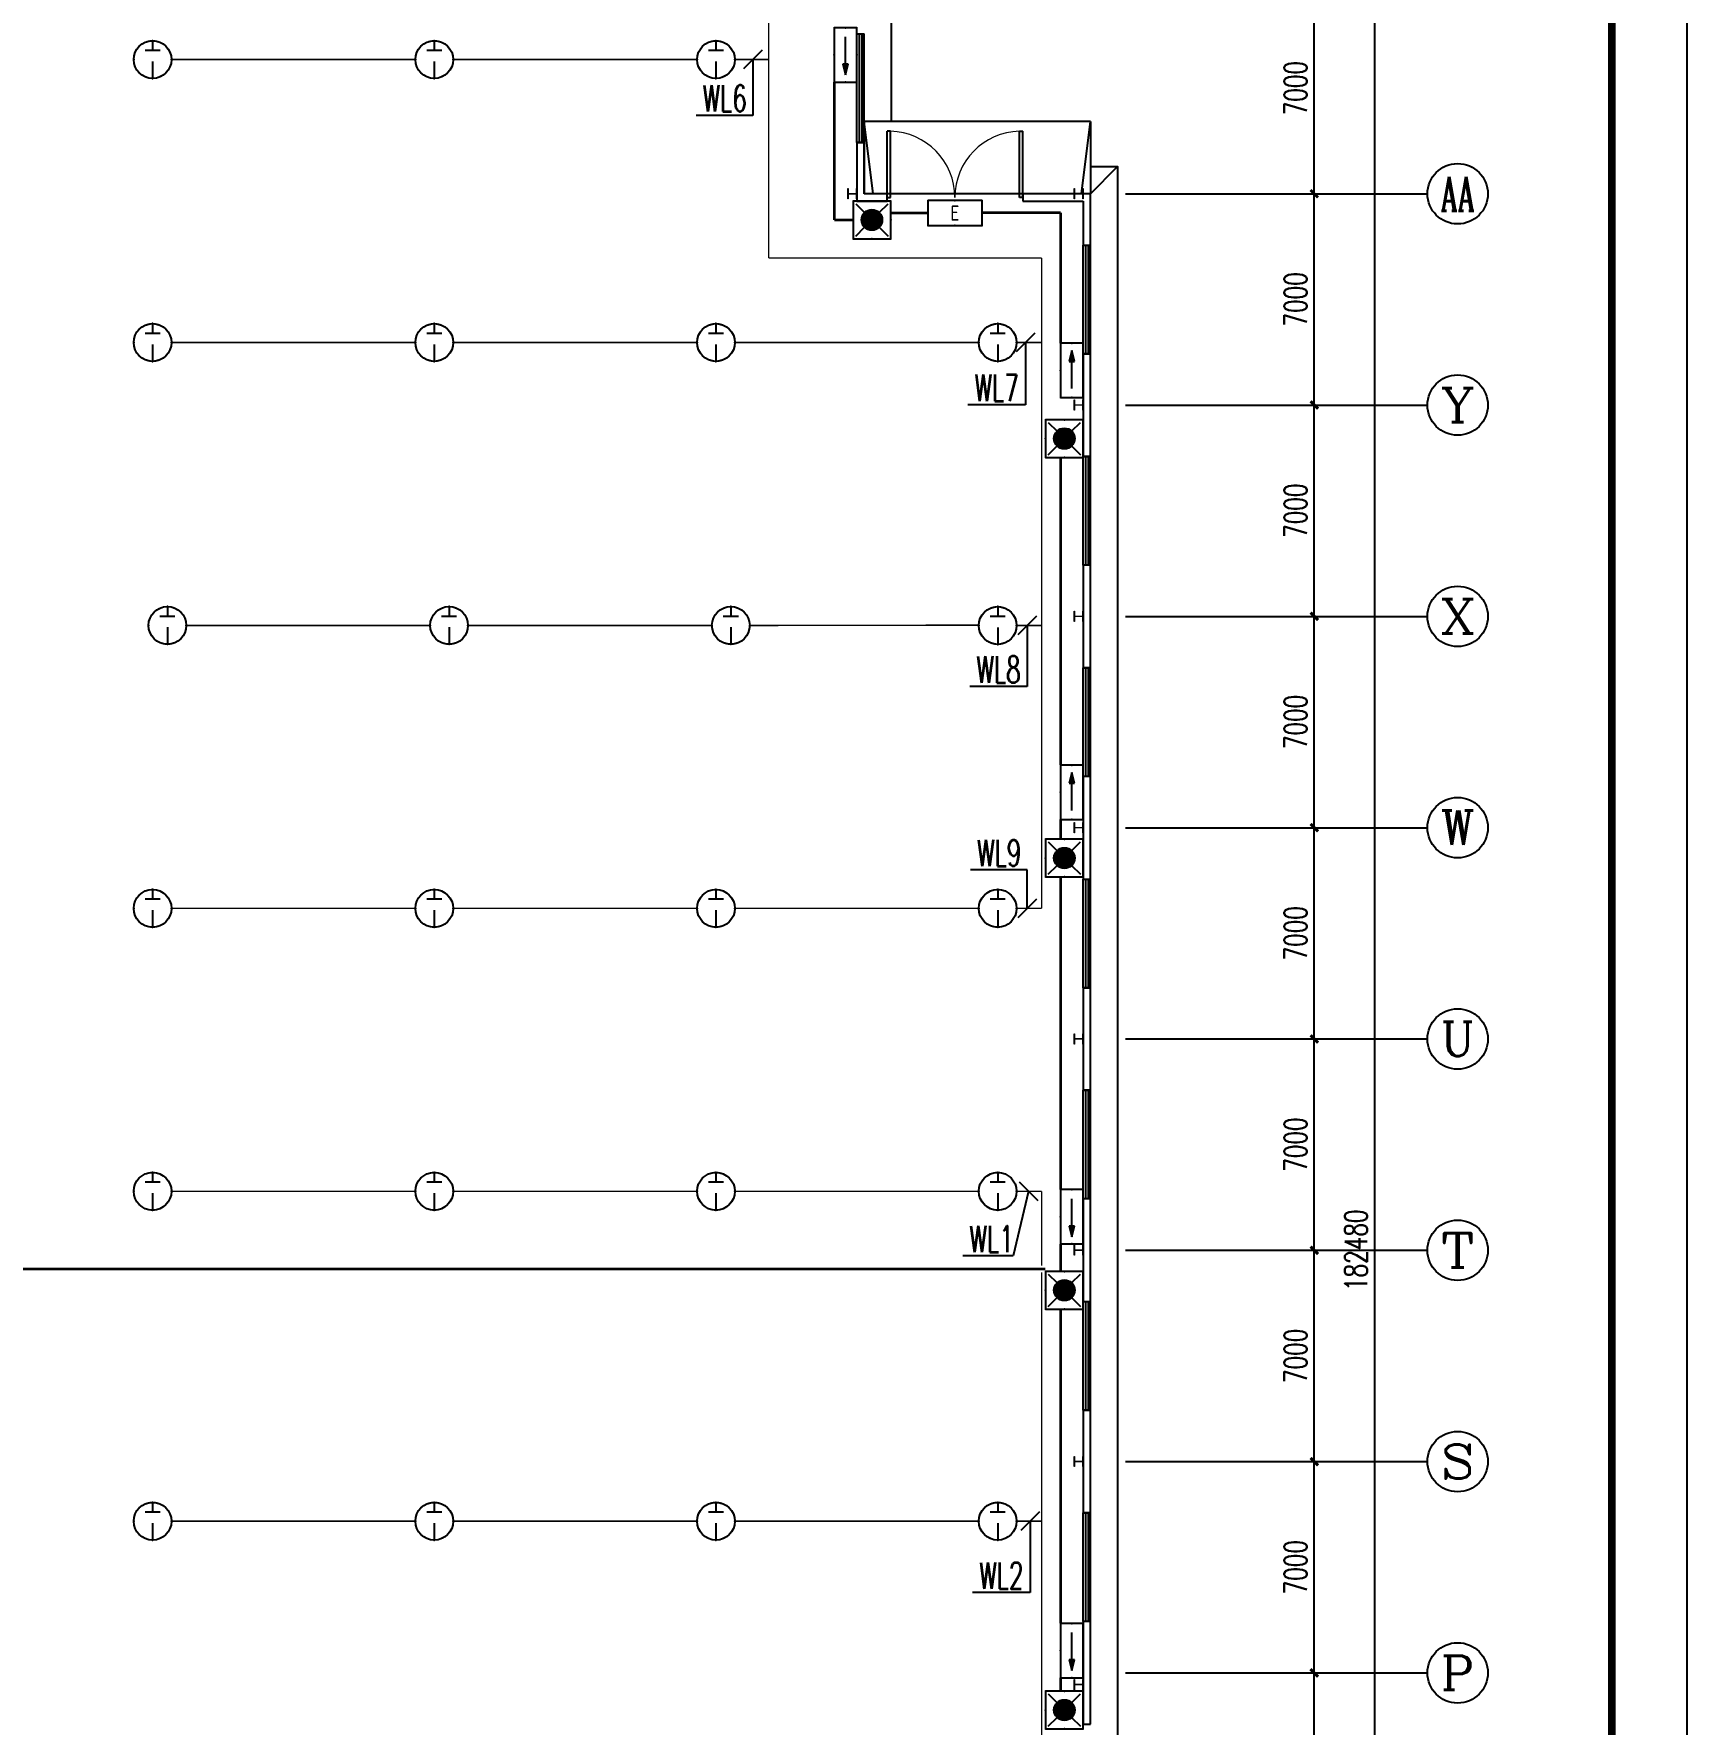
# Model space of a CAD drawing. Extents: x -496980 to 486425, y -292187 to -29437.
# Drawn here: x -45584 to 9196, y -174144 to -118144 of the extents above; entities that cross this region are included whole.
import ezdxf
from ezdxf.enums import TextEntityAlignment as Align

# ---------------------------------------------------------------- set-up
doc = ezdxf.new("R2010")
doc.units = 0
doc.header["$LTSCALE"] = 1000
doc.header["$MEASUREMENT"] = 0
doc.linetypes.add('CENTER2', pattern=[1.125, 0.75, -0.125, 0.125, -0.125])
for name, color, linetype in [('AXIS', 3, 'Continuous'), ('AXIS_TEXT', 7, 'Continuous'), ('DIM-照明', 3, 'Continuous'), ('EQUIP-照明', 3, 'Continuous'), ('PUB_TITLE', 4, 'Continuous'), ('STAIR', 2, 'Continuous'), ('WALL', 9, 'Continuous'), ('WINDOW', 4, 'Continuous'), ('WIRE-应急', 1, 'CENTER2'), ('WIRE-照明', 4, 'Continuous')]:
    doc.layers.add(name, color=color, linetype=linetype)
doc.layers.add('STXT_XG_THIN', color=2, linetype='Continuous', lineweight=0)
doc.styles.add('_TCH_AXIS', font='COMPLEX', dxfattribs={"bigfont": 'GBCBIG'})
doc.styles.add('_TCH_DIM_T3', font='SIMPLEX', dxfattribs={"width": 0.705882, "bigfont": 'GBCBIG'})
doc.styles.add('_TEL_ATTDEF', font='GBENOR', dxfattribs={"width": 0.8, "height": 3, "bigfont": 'GBCBIG'})
doc.styles.add('_TEL_DIM', font='SIMPLEX', dxfattribs={"width": 0.8, "height": 3.5, "bigfont": 'HZTXT'})
doc.styles.add('COMPLEX', font='COMPLEX')
doc.dimstyles.new('_TCH_ARCH&&250', dxfattribs={"dimtxt": 743.75, "dimasz": 250, "dimexe": 625, "dimexo": 750, "dimgap": 250, "dimtad": 1, "dimdec": 0, "dimzin": 0, "dimdsep": 46, "dimtxsty": '_TCH_DIM_T3', "dimblk": 'ARCHTICK', "dimcen": 0.09, "dimclrt": 7, "dimazin": 2, "dimtfac": 1, "dimtdec": 0, "dimtix": 1, "dimtmove": 2, "dimatfit": 3, "dimfxl": 0, "dimtolj": 1, "dimtzin": 0, "dimarcsym": 0})

# ---------------------------------------------------------------- blocks, each defined once
blk = doc.blocks.new('$equip$00002846')
for p, q in [((0, 0.5), (0, 0.25)), ((-0.2, 0.25), (0.2, 0.25)), ((0, -0.05), (0, -0.5))]:
    blk.add_line(p, q)
at = {"const_width": 0.04}
blk.add_lwpolyline([(0.5, 0, -1), (-0.5, 0, -1), (0.5, 0, -1.723757)], format="xyb", dxfattribs=at)
blk.add_circle((0, 0), 0.5)
for p in [(0, 0.5), (-0.5, 0), (0.5, 0), (0, -0.5)]:
    blk.add_point(p)
at = {"color": 7, "style": '_TEL_DIM', "flags": 1}
for tag in ['A', 'REMARK']:
    blk.add_attdef(tag, text='', height=0.00002, dxfattribs=at).set_placement((0, 0), align=Align.MIDDLE_CENTER)
blk = doc.blocks.new('$equip$00002534')
for p, q in [((-0.72, 0.66), (-0.72, 0)), ((0.72, 0.66), (-0.72, 0.66)), ((0.72, 0), (0.72, 0.66)), ((-0.72, 0), (0.72, 0))]:
    blk.add_line(p, q)
at = {"const_width": 0.04}
blk.add_lwpolyline([(-0.72, 0.66), (-0.72, 0), (0.72, 0), (0.72, 0.66), (-0.72, 0.66), (-0.72, 0)], dxfattribs=at)
for p in [(0, 0.66), (-0.72, 0.33), (0, 0), (0.72, 0.33)]:
    blk.add_point(p)
at = {"color": 7, "style": '_TEL_DIM'}
blk.add_attdef('$TEXT$', text='', height=0.4, dxfattribs=at).set_placement((0, 0.33), align=Align.MIDDLE_CENTER)
at = {"color": 7, "style": '_TEL_DIM', "flags": 1}
blk.add_attdef('A', text='', height=0.00002, dxfattribs=at).set_placement((0, 0), align=Align.MIDDLE_CENTER)
blk = doc.blocks.new('$equip$00002604')
blk.add_hatch(color=256).paths.add_polyline_path([(0.275, 0.5, 1), (-0.274, 0.5, 1)])
for p, q in [((-0.429, 0.929), (-0.194, 0.694)), ((0.194, 0.694), (0.429, 0.929)), ((-0.429, 0.071), (-0.194, 0.306)), ((0.194, 0.306), (0.429, 0.071))]:
    blk.add_line(p, q)
at = {"const_width": 0.04}
blk.add_lwpolyline([(-0.5, 1), (-0.5, 0), (0.5, 0), (0.5, 1), (-0.5, 1), (-0.5, 0)], dxfattribs=at)
blk.add_lwpolyline([(-0.5, 1), (-0.5, 0), (0.5, 0), (0.5, 1)], close=True)
blk.add_circle((0, 0.5), 0.275)
for p in [(0, 1), (-0.5, 0.5), (0.5, 0.5), (0, 0)]:
    blk.add_point(p)
at = {"color": 7, "style": '_TEL_DIM', "flags": 1}
blk.add_attdef('A', text='', height=0.000025, dxfattribs=at).set_placement((0, 0), align=Align.MIDDLE_CENTER)
blk = doc.blocks.new('$equip$00002541')
blk.add_hatch(color=256).paths.add_polyline_path([(-0.24, 0.372), (-0.528, 0.3), (-0.24, 0.228)])
for p, q in [((-0.72, 0.6), (-0.72, 0)), ((0.72, 0.6), (-0.72, 0.6)), ((0.72, 0), (0.72, 0.6)), ((-0.72, 0), (0.72, 0)), ((-0.24, 0.372), (-0.528, 0.3)), ((-0.528, 0.3), (-0.24, 0.228)), ((-0.24, 0.372), (-0.24, 0.228))]:
    blk.add_line(p, q)
at = {"color": 7}
blk.add_line((-0.48, 0.3), (0.48, 0.3), dxfattribs=at)
at = {"const_width": 0.04}
blk.add_lwpolyline([(-0.72, 0.6), (-0.72, 0), (0.72, 0), (0.72, 0.6), (-0.72, 0.6), (-0.72, 0)], dxfattribs=at)
for p in [(0, 0.6), (-0.72, 0.3), (0, 0), (0.72, 0.3)]:
    blk.add_point(p)
at = {"color": 7, "style": '_TEL_DIM', "flags": 1}
blk.add_attdef('A', text='', height=0.00002, dxfattribs=at).set_placement((0, 0), align=Align.MIDDLE_CENTER)
blk = doc.blocks.new('$equip$00002540')
blk.add_hatch(color=256).paths.add_polyline_path([(0.24, 0.372), (0.24, 0.228), (0.528, 0.3)])
for p, q in [((-0.72, 0.6), (-0.72, 0)), ((0.72, 0.6), (-0.72, 0.6)), ((0.72, 0), (0.72, 0.6)), ((-0.72, 0), (0.72, 0)), ((0.24, 0.372), (0.24, 0.228)), ((0.528, 0.3), (0.24, 0.372)), ((0.24, 0.228), (0.528, 0.3))]:
    blk.add_line(p, q)
at = {"color": 7}
blk.add_line((-0.48, 0.3), (0.48, 0.3), dxfattribs=at)
at = {"const_width": 0.04}
blk.add_lwpolyline([(-0.72, 0.6), (-0.72, 0), (0.72, 0), (0.72, 0.6), (-0.72, 0.6), (-0.72, 0)], dxfattribs=at)
for p in [(0, 0.6), (-0.72, 0.3), (0, 0), (0.72, 0.3)]:
    blk.add_point(p)
at = {"color": 7, "style": '_TEL_DIM', "flags": 1}
blk.add_attdef('A', text='', height=0.00002, dxfattribs=at).set_placement((0, 0), align=Align.MIDDLE_CENTER)
blk = doc.blocks.new('_ArchTick')
at = {"color": 0, "linetype": 'ByBlock', "const_width": 0.4}
blk.add_lwpolyline([(-0.5, -0.5), (0.5, 0.5)], dxfattribs=at)
blk = doc.blocks.new('*D389')
at = {"layer": 'AXIS', "color": 0, "lineweight": -2}
for p, q in [((-8658, -172444), (-2533, -172444)), ((-3158, -179444), (-3158, -172444)), ((-8658, -179444), (-2533, -179444))]:
    blk.add_line(p, q, dxfattribs=at)
at = {"layer": 'Defpoints', "color": 0}
for p in [(-9408, -172444), (-3158, -172444), (-9408, -179444)]:
    blk.add_point(p, dxfattribs=at)
at = {"layer": 'AXIS', "color": 0, "lineweight": -2, "xscale": 250, "yscale": 250, "zscale": 250}
for p, rotation in [((-3158, -172444), 90), ((-3158, -179444), 270)]:
    blk.add_blockref('_ArchTick', p, dxfattribs=dict(at, rotation=rotation))
at = {"layer": 'AXIS', "color": 7, "insert": (-3780, -175944), "char_height": 743.8, "attachment_point": 5, "rotation": 90, "style": '_TCH_DIM_T3'}
blk.add_mtext('\\A1;7000', dxfattribs=at)
blk = doc.blocks.new('*D390')
at = {"layer": 'AXIS', "color": 0, "lineweight": -2}
for p, q in [((-8658, -165444), (-2533, -165444)), ((-3158, -172444), (-3158, -165444)), ((-8658, -172444), (-2533, -172444))]:
    blk.add_line(p, q, dxfattribs=at)
at = {"layer": 'Defpoints', "color": 0}
for p in [(-9408, -165444), (-3158, -165444), (-9408, -172444)]:
    blk.add_point(p, dxfattribs=at)
at = {"layer": 'AXIS', "color": 0, "lineweight": -2, "xscale": 250, "yscale": 250, "zscale": 250}
for p, rotation in [((-3158, -165444), 90), ((-3158, -172444), 270)]:
    blk.add_blockref('_ArchTick', p, dxfattribs=dict(at, rotation=rotation))
at = {"layer": 'AXIS', "color": 7, "insert": (-3780, -168944), "char_height": 743.8, "attachment_point": 5, "rotation": 90, "style": '_TCH_DIM_T3'}
blk.add_mtext('\\A1;7000', dxfattribs=at)
blk = doc.blocks.new('*D391')
at = {"layer": 'AXIS', "color": 0, "lineweight": -2}
for p, q in [((-8658, -158444), (-2533, -158444)), ((-3158, -165444), (-3158, -158444)), ((-8658, -165444), (-2533, -165444))]:
    blk.add_line(p, q, dxfattribs=at)
at = {"layer": 'Defpoints', "color": 0}
for p in [(-9408, -158444), (-3158, -158444), (-9408, -165444)]:
    blk.add_point(p, dxfattribs=at)
at = {"layer": 'AXIS', "color": 0, "lineweight": -2, "xscale": 250, "yscale": 250, "zscale": 250}
for p, rotation in [((-3158, -158444), 90), ((-3158, -165444), 270)]:
    blk.add_blockref('_ArchTick', p, dxfattribs=dict(at, rotation=rotation))
at = {"layer": 'AXIS', "color": 7, "insert": (-3780, -161944), "char_height": 743.8, "attachment_point": 5, "rotation": 90, "style": '_TCH_DIM_T3'}
blk.add_mtext('\\A1;7000', dxfattribs=at)
blk = doc.blocks.new('*D392')
at = {"layer": 'AXIS', "color": 0, "lineweight": -2}
for p, q in [((-8658, -151444), (-2533, -151444)), ((-3158, -158444), (-3158, -151444)), ((-8658, -158444), (-2533, -158444))]:
    blk.add_line(p, q, dxfattribs=at)
at = {"layer": 'Defpoints', "color": 0}
for p in [(-9408, -151444), (-3158, -151444), (-9408, -158444)]:
    blk.add_point(p, dxfattribs=at)
at = {"layer": 'AXIS', "color": 0, "lineweight": -2, "xscale": 250, "yscale": 250, "zscale": 250}
for p, rotation in [((-3158, -151444), 90), ((-3158, -158444), 270)]:
    blk.add_blockref('_ArchTick', p, dxfattribs=dict(at, rotation=rotation))
at = {"layer": 'AXIS', "color": 7, "insert": (-3780, -154944), "char_height": 743.8, "attachment_point": 5, "rotation": 90, "style": '_TCH_DIM_T3'}
blk.add_mtext('\\A1;7000', dxfattribs=at)
blk = doc.blocks.new('*D393')
at = {"layer": 'AXIS', "color": 0, "lineweight": -2}
for p, q in [((-8658, -144444), (-2533, -144444)), ((-3158, -151444), (-3158, -144444)), ((-8658, -151444), (-2533, -151444))]:
    blk.add_line(p, q, dxfattribs=at)
at = {"layer": 'Defpoints', "color": 0}
for p in [(-9408, -144444), (-3158, -144444), (-9408, -151444)]:
    blk.add_point(p, dxfattribs=at)
at = {"layer": 'AXIS', "color": 0, "lineweight": -2, "xscale": 250, "yscale": 250, "zscale": 250}
for p, rotation in [((-3158, -144444), 90), ((-3158, -151444), 270)]:
    blk.add_blockref('_ArchTick', p, dxfattribs=dict(at, rotation=rotation))
at = {"layer": 'AXIS', "color": 7, "insert": (-3780, -147944), "char_height": 743.8, "attachment_point": 5, "rotation": 90, "style": '_TCH_DIM_T3'}
blk.add_mtext('\\A1;7000', dxfattribs=at)
blk = doc.blocks.new('*D394')
at = {"layer": 'AXIS', "color": 0, "lineweight": -2}
for p, q in [((-8658, -137444), (-2533, -137444)), ((-3158, -144444), (-3158, -137444)), ((-8658, -144444), (-2533, -144444))]:
    blk.add_line(p, q, dxfattribs=at)
at = {"layer": 'Defpoints', "color": 0}
for p in [(-9408, -137444), (-3158, -137444), (-9408, -144444)]:
    blk.add_point(p, dxfattribs=at)
at = {"layer": 'AXIS', "color": 0, "lineweight": -2, "xscale": 250, "yscale": 250, "zscale": 250}
for p, rotation in [((-3158, -137444), 90), ((-3158, -144444), 270)]:
    blk.add_blockref('_ArchTick', p, dxfattribs=dict(at, rotation=rotation))
at = {"layer": 'AXIS', "color": 7, "insert": (-3780, -140944), "char_height": 743.8, "attachment_point": 5, "rotation": 90, "style": '_TCH_DIM_T3'}
blk.add_mtext('\\A1;7000', dxfattribs=at)
blk = doc.blocks.new('*D395')
at = {"layer": 'AXIS', "color": 0, "lineweight": -2}
for p, q in [((-8658, -130444), (-2533, -130444)), ((-3158, -137444), (-3158, -130444)), ((-8658, -137444), (-2533, -137444))]:
    blk.add_line(p, q, dxfattribs=at)
at = {"layer": 'Defpoints', "color": 0}
for p in [(-9408, -130444), (-3158, -130444), (-9408, -137444)]:
    blk.add_point(p, dxfattribs=at)
at = {"layer": 'AXIS', "color": 0, "lineweight": -2, "xscale": 250, "yscale": 250, "zscale": 250}
for p, rotation in [((-3158, -130444), 90), ((-3158, -137444), 270)]:
    blk.add_blockref('_ArchTick', p, dxfattribs=dict(at, rotation=rotation))
at = {"layer": 'AXIS', "color": 7, "insert": (-3780, -133944), "char_height": 743.8, "attachment_point": 5, "rotation": 90, "style": '_TCH_DIM_T3'}
blk.add_mtext('\\A1;7000', dxfattribs=at)
blk = doc.blocks.new('*D396')
at = {"layer": 'AXIS', "color": 0, "lineweight": -2}
for p, q in [((-8658, -123444), (-2533, -123444)), ((-3158, -130444), (-3158, -123444)), ((-8658, -130444), (-2533, -130444))]:
    blk.add_line(p, q, dxfattribs=at)
at = {"layer": 'Defpoints', "color": 0}
for p in [(-9408, -123444), (-3158, -123444), (-9408, -130444)]:
    blk.add_point(p, dxfattribs=at)
at = {"layer": 'AXIS', "color": 0, "lineweight": -2, "xscale": 250, "yscale": 250, "zscale": 250}
for p, rotation in [((-3158, -123444), 90), ((-3158, -130444), 270)]:
    blk.add_blockref('_ArchTick', p, dxfattribs=dict(at, rotation=rotation))
at = {"layer": 'AXIS', "color": 7, "insert": (-3780, -126944), "char_height": 743.8, "attachment_point": 5, "rotation": 90, "style": '_TCH_DIM_T3'}
blk.add_mtext('\\A1;7000', dxfattribs=at)
blk = doc.blocks.new('*D397')
at = {"layer": 'AXIS', "color": 0, "lineweight": -2}
for p, q in [((-8658, -116444), (-2533, -116444)), ((-3158, -123444), (-3158, -116444)), ((-8658, -123444), (-2533, -123444))]:
    blk.add_line(p, q, dxfattribs=at)
at = {"layer": 'Defpoints', "color": 0}
for p in [(-9408, -116444), (-3158, -116444), (-9408, -123444)]:
    blk.add_point(p, dxfattribs=at)
at = {"layer": 'AXIS', "color": 0, "lineweight": -2, "xscale": 250, "yscale": 250, "zscale": 250}
for p, rotation in [((-3158, -116444), 90), ((-3158, -123444), 270)]:
    blk.add_blockref('_ArchTick', p, dxfattribs=dict(at, rotation=rotation))
at = {"layer": 'AXIS', "color": 7, "insert": (-3780, -119944), "char_height": 743.8, "attachment_point": 5, "rotation": 90, "style": '_TCH_DIM_T3'}
blk.add_mtext('\\A1;7000', dxfattribs=at)
blk = doc.blocks.new('*D407')
at = {"layer": 'AXIS', "color": 0, "lineweight": -2}
for p, q in [((-8658, -67204), (-533, -67204)), ((-1158, -249684), (-1158, -67204)), ((-8658, -249684), (-533, -249684))]:
    blk.add_line(p, q, dxfattribs=at)
at = {"layer": 'Defpoints', "color": 0}
for p in [(-9408, -67204), (-1158, -67204), (-9408, -249684)]:
    blk.add_point(p, dxfattribs=at)
at = {"layer": 'AXIS', "color": 0, "lineweight": -2, "xscale": 250, "yscale": 250, "zscale": 250}
for p, rotation in [((-1158, -67204), 90), ((-1158, -249684), 270)]:
    blk.add_blockref('_ArchTick', p, dxfattribs=dict(at, rotation=rotation))
at = {"layer": 'AXIS', "color": 7, "insert": (-1780, -158444), "char_height": 743.8, "attachment_point": 5, "rotation": 90, "style": '_TCH_DIM_T3'}
blk.add_mtext('\\A1;182480', dxfattribs=at)
blk = doc.blocks.new('$DorLib2D$00000002')
for p, q in [((-0.5, 0), (-0.5, 0.4875)), ((-0.475, 0.4875), (-0.5, 0.4875)), ((-0.475, 0), (-0.475, 0.4875)), ((0.475, 0), (0.475, 0.4875)), ((0.475, 0.4875), (0.5, 0.4875)), ((0.5, 0), (0.5, 0.4875)), ((-0.5, 0), (-0.475, 0)), ((0.5, 0), (0.475, 0))]:
    blk.add_line(p, q)
at = {"lineweight": 13}
for centre, start, end in [((-0.4875, 0), 0, 88.53072), ((0.4875, 0), 91.46928, 180)]:
    blk.add_arc(centre, 0.4875, start, end, dxfattribs=at)
blk = doc.blocks.new('$TCHSYS$WIN2D')
for p, q in [((-0.5, 0.5), (0.5, 0.5)), ((-0.5, 0.5), (-0.5, -0.5)), ((0.5, 0.5), (0.5, -0.5)), ((0.5, 0.167), (-0.5, 0.167)), ((0.5, -0.167), (-0.5, -0.167)), ((-0.5, -0.5), (0.5, -0.5))]:
    blk.add_line(p, q)
blk = doc.blocks.new('_AXISO')
blk.add_circle((0, 0), 0.5)
at = {"layer": 'AXIS_TEXT', "style": 'COMPLEX', "width": 1.041667}
blk.add_attdef('A', text='', height=0.56, dxfattribs=at).set_placement((-0.25, -0.28), (0.25, -0.28), align=Align.FIT)

msp = doc.modelspace()

# ---------------------------------------------------------------- linework, layer by layer
at = {"color": 2}
msp.add_line((-10575.2, -123444.2), (-9675.2, -122544.2), dxfattribs=at)
for points in [[(-17175.2, -95444.2), (-17175.2, -121044.2)], [(-10575.2, -122544.2), (-9675.2, -122544.2), (-9675.2, -180584.2), (-10575.2, -180584.2)]]:
    msp.add_lwpolyline(points, dxfattribs=at)
at = {"layer": 'AXIS'}
for p, q in [((-9408.5, -123444.2), (591.5, -123444.2)), ((-9408.5, -130444.2), (591.5, -130444.2)), ((-9408.5, -137444.2), (591.5, -137444.2)), ((-9408.5, -144444.2), (591.5, -144444.2)), ((-9408.5, -151444.2), (591.5, -151444.2)), ((-9408.5, -158444.2), (591.5, -158444.2)), ((-9408.5, -165444.2), (591.5, -165444.2)), ((-9408.5, -172444.2), (591.5, -172444.2))]:
    msp.add_line(p, q, dxfattribs=at)
at = {"layer": 'DIM-照明'}
for p, q in [((-21454.6, -118688.2), (-22073.4, -119306.9)), ((-12419.1, -128061.5), (-13037.9, -128680.2)), ((-12358.6, -137434.8), (-12977.4, -138053.6)), ((-12362.6, -146808.2), (-12981.4, -147426.9)), ((-12939.4, -156181.5), (-12320.6, -156800.2)), ((-12265.1, -167110.3), (-12883.9, -167729.1))]:
    msp.add_line(p, q, dxfattribs=at)
for points in [[(-21764, -118997.5), (-21764, -120845.5)], [(-21764, -120845.5), (-23641.5, -120845.5)], [(-12728.5, -128370.9), (-12728.5, -130435.5)], [(-12728.5, -130435.5), (-14632.7, -130435.5)], [(-12668, -137744.2), (-12668, -139766)], [(-12668, -139766), (-14572.2, -139766)], [(-12672, -145843.5), (-14549.5, -145843.5)], [(-12672, -147117.5), (-12672, -145843.5)], [(-12630, -156490.9), (-13136.5, -158631)], [(-13136.5, -158631), (-14800.7, -158631)], [(-12574.5, -167419.7), (-12574.5, -169783)], [(-12574.5, -169783), (-14478.7, -169783)]]:
    msp.add_lwpolyline(points, dxfattribs=at)
at = {"layer": 'PUB_TITLE'}
msp.add_lwpolyline([(-139303.5, -29436.9), (-139303.5, -292186.9), (9196.5, -292186.9), (9196.5, -29436.9)], close=True, dxfattribs=at)
at = {"layer": 'PUB_TITLE', "const_width": 250}
msp.add_lwpolyline([(-136803.5, -35686.9), (-136803.5, -289686.9), (6696.5, -289686.9), (6696.5, -35686.9)], close=True, dxfattribs=at)
at = {"layer": 'STAIR'}
for p, q in [((-10575.2, -121044.2), (-18075.2, -121044.2)), ((-18075.2, -121044.2), (-18075.2, -123444.2)), ((-17775.2, -123444.2), (-18075.2, -121044.2)), ((-10875.2, -123444.2), (-10575.2, -121044.2)), ((-10575.2, -121044.2), (-10575.2, -123444.2)), ((-10575.2, -123444.2), (-18075.2, -123444.2))]:
    msp.add_line(p, q, dxfattribs=at)
at = {"layer": 'STXT_XG_THIN', "color": 2}
for points in [[(-18615.2, -123614.2), (-18615.2, -123274.2), (-18605, -123274.2), (-18605, -123441.3), (-18325.4, -123441.3), (-18325.4, -123274.2), (-18315.2, -123274.2), (-18315.2, -123614.2), (-18325.4, -123614.2), (-18325.4, -123447.1), (-18605, -123447.1), (-18605, -123614.2), (-18615.2, -123614.2)], [(-11115.3, -123611.3), (-11115.3, -123271.3), (-11105.1, -123271.3), (-11105.1, -123438.4), (-10825.5, -123438.4), (-10825.5, -123271.3), (-10815.3, -123271.3), (-10815.3, -123611.3), (-10825.5, -123611.3), (-10825.5, -123444.2), (-11105.1, -123444.2), (-11105.1, -123611.3), (-11115.3, -123611.3)], [(-11115.3, -130611.3), (-11115.3, -130271.3), (-11105.1, -130271.3), (-11105.1, -130438.4), (-10825.5, -130438.4), (-10825.5, -130271.3), (-10815.3, -130271.3), (-10815.3, -130611.3), (-10825.5, -130611.3), (-10825.5, -130444.2), (-11105.1, -130444.2), (-11105.1, -130611.3), (-11115.3, -130611.3)], [(-11115.3, -137611.3), (-11115.3, -137271.3), (-11105.1, -137271.3), (-11105.1, -137438.4), (-10825.5, -137438.4), (-10825.5, -137271.3), (-10815.3, -137271.3), (-10815.3, -137611.3), (-10825.5, -137611.3), (-10825.5, -137444.2), (-11105.1, -137444.2), (-11105.1, -137611.3), (-11115.3, -137611.3)], [(-11115.3, -144611.3), (-11115.3, -144271.3), (-11105.1, -144271.3), (-11105.1, -144438.4), (-10825.5, -144438.4), (-10825.5, -144271.3), (-10815.3, -144271.3), (-10815.3, -144611.3), (-10825.5, -144611.3), (-10825.5, -144444.2), (-11105.1, -144444.2), (-11105.1, -144611.3), (-11115.3, -144611.3)], [(-11115.3, -151611.3), (-11115.3, -151271.3), (-11105.1, -151271.3), (-11105.1, -151438.4), (-10825.5, -151438.4), (-10825.5, -151271.3), (-10815.3, -151271.3), (-10815.3, -151611.3), (-10825.5, -151611.3), (-10825.5, -151444.2), (-11105.1, -151444.2), (-11105.1, -151611.3), (-11115.3, -151611.3)], [(-11115.3, -158611.3), (-11115.3, -158271.3), (-11105.1, -158271.3), (-11105.1, -158438.4), (-10825.5, -158438.4), (-10825.5, -158271.3), (-10815.3, -158271.3), (-10815.3, -158611.3), (-10825.5, -158611.3), (-10825.5, -158444.2), (-11105.1, -158444.2), (-11105.1, -158611.3), (-11115.3, -158611.3)], [(-11115.3, -165611.3), (-11115.3, -165271.3), (-11105.1, -165271.3), (-11105.1, -165438.4), (-10825.5, -165438.4), (-10825.5, -165271.3), (-10815.3, -165271.3), (-10815.3, -165611.3), (-10825.5, -165611.3), (-10825.5, -165444.2), (-11105.1, -165444.2), (-11105.1, -165611.3), (-11115.3, -165611.3)], [(-11115.3, -173001.3), (-11115.3, -172661.3), (-11105.1, -172661.3), (-11105.1, -172828.4), (-10825.5, -172828.4), (-10825.5, -172661.3), (-10815.3, -172661.3), (-10815.3, -173001.3), (-10825.5, -173001.3), (-10825.5, -172834.2), (-11105.1, -172834.2), (-11105.1, -173001.3), (-11115.3, -173001.3)]]:
    msp.add_lwpolyline(points, dxfattribs=at)
at = {"layer": 'WALL', "color": 5}
for p, q in [((-18075.2, -121744.2), (-18315.2, -121744.2)), ((-18315.2, -121744.2), (-18315.2, -123684.2)), ((-18075.2, -123444.2), (-18075.2, -121744.2)), ((-18315.2, -123684.2), (-17315.2, -123684.2)), ((-17315.2, -123444.2), (-18075.2, -123444.2)), ((-17315.2, -123684.2), (-17315.2, -123444.2)), ((-10575.2, -123444.2), (-12815.2, -123444.2)), ((-12815.2, -123444.2), (-12815.2, -123684.2)), ((-12815.2, -123684.2), (-10815.2, -123684.2)), ((-10815.2, -123684.2), (-10815.2, -125144.2)), ((-10575.2, -125144.2), (-10575.2, -123444.2)), ((-10815.2, -125144.2), (-10575.2, -125144.2)), ((-10575.2, -128744.2), (-10815.2, -128744.2)), ((-10815.2, -128744.2), (-10815.2, -132144.2)), ((-10575.2, -132144.2), (-10575.2, -128744.2)), ((-10815.2, -132144.2), (-10575.2, -132144.2)), ((-10575.2, -135744.2), (-10815.2, -135744.2)), ((-10815.2, -135744.2), (-10815.2, -139144.2)), ((-10575.2, -139144.2), (-10575.2, -135744.2)), ((-10815.2, -139144.2), (-10575.2, -139144.2)), ((-10575.2, -142744.2), (-10815.2, -142744.2)), ((-10815.2, -142744.2), (-10815.2, -146144.2)), ((-10575.2, -146144.2), (-10575.2, -142744.2)), ((-10815.2, -146144.2), (-10575.2, -146144.2)), ((-10575.2, -149744.2), (-10815.2, -149744.2)), ((-10815.2, -149744.2), (-10815.2, -153144.2)), ((-10575.2, -153144.2), (-10575.2, -149744.2)), ((-10815.2, -153144.2), (-10575.2, -153144.2)), ((-10575.2, -156744.2), (-10815.2, -156744.2)), ((-10815.2, -156744.2), (-10815.2, -160144.2)), ((-10575.2, -160144.2), (-10575.2, -156744.2)), ((-10815.2, -160144.2), (-10575.2, -160144.2)), ((-10575.2, -163744.2), (-10815.2, -163744.2)), ((-10815.2, -163744.2), (-10815.2, -167144.2)), ((-10575.2, -167144.2), (-10575.2, -163744.2)), ((-10815.2, -167144.2), (-10575.2, -167144.2)), ((-10575.2, -170744.2), (-10815.2, -170744.2)), ((-10815.2, -170744.2), (-10815.2, -174144.2)), ((-10575.2, -174144.2), (-10575.2, -170744.2)), ((-10815.2, -174144.2), (-10575.2, -174144.2))]:
    msp.add_line(p, q, dxfattribs=at)
at = {"layer": 'WIRE-应急', "linetype": 'CENTER2', "const_width": 87.5}
for points in [[(-19065.2, -124309.2), (-19065.2, -119742.5)], [(-19065.2, -124309.2), (-18440.2, -124309.2)], [(-17190.2, -124083), (-15965.2, -124083)], [(-14165.2, -124072.5), (-11565.2, -124072.5)], [(-11565.2, -128395), (-11565.2, -124072.5)], [(-11565.2, -142372), (-11565.2, -132177.5)], [(-11565.2, -144826), (-11565.2, -144172)], [(-11565.2, -156434.5), (-11565.2, -146076)], [(-11565.2, -159143), (-11565.2, -158234.5)], [(-46465.2, -159066.2), (-12065.2, -159066.2)], [(-11565.2, -170806), (-11565.2, -160393)], [(-11565.2, -173052), (-11565.2, -172606)]]:
    msp.add_lwpolyline(points, dxfattribs=at)
at = {"layer": 'WIRE-照明', "linetype": 'Continuous', "const_width": 50}
for points in [[(-21238.5, -125572.5), (-21238.5, -117703.5)], [(-32940.2, -118997.5), (-41023.5, -118997.5)], [(-23606.8, -118997.5), (-31690.2, -118997.5)], [(-22356.8, -118997.5), (-21238.5, -118997.5)], [(-21238.5, -125572.5), (-12192.5, -125572.5)], [(-12192.5, -147117.5), (-12192.5, -125572.5)], [(-32940.2, -128370.9), (-41023.5, -128370.9)], [(-23606.8, -128370.9), (-31690.2, -128370.9)], [(-14273.5, -128370.9), (-22356.8, -128370.9)], [(-13023.5, -128370.9), (-12192.5, -128370.9)], [(-32448.7, -137744.2), (-40532, -137744.2)], [(-23115.3, -137744.2), (-31198.7, -137744.2)], [(-14273.4, -137736.1), (-21865.3, -137744.2)], [(-13023.5, -137744.2), (-12192.5, -137744.2)], [(-32940.2, -147117.5), (-41023.5, -147117.5)], [(-23606.8, -147117.5), (-31690.2, -147117.5)], [(-14273.5, -147117.5), (-22356.8, -147117.5)], [(-13023.5, -147117.5), (-12192.5, -147117.5)], [(-32940.2, -156490.9), (-41023.5, -156490.9)], [(-23606.8, -156490.9), (-31690.2, -156490.9)], [(-14273.5, -156490.9), (-22356.8, -156490.9)], [(-13023.5, -156490.9), (-12192.5, -156490.9)], [(-12192.5, -158953.7), (-12192.5, -156490.9)], [(-12192.5, -178517), (-12192.5, -159178.7)], [(-32940.2, -167419.7), (-41023.5, -167419.7)], [(-23606.8, -167419.7), (-31690.2, -167419.7)], [(-14273.5, -167419.7), (-22356.8, -167419.7)], [(-13023.5, -167419.7), (-12192.5, -167419.7)]]:
    msp.add_lwpolyline(points, dxfattribs=at)

# ---------------------------------------------------------------- block references
at = {"layer": 'AXIS'}
ref = msp.add_blockref('_AXISO', (1591.5, -123444.2), dxfattribs=dict(at, xscale=2000, yscale=2000, zscale=2000))
ref.add_attrib('A', 'AA', dxfattribs={"layer": 'AXIS_TEXT', "height": 1131.37, "style": '_TCH_AXIS', "width": 0.538462}).set_placement((1025.8, -124009.9), (2157.2, -124009.9), align=Align.FIT)
ref = msp.add_blockref('_AXISO', (1591.5, -130444.2), dxfattribs=dict(at, xscale=2000, yscale=2000, zscale=2000))
ref.add_attrib('A', 'Y', dxfattribs={"layer": 'AXIS_TEXT', "height": 1131.4, "style": '_TCH_AXIS', "width": 1.105263}).set_placement((1025.8, -131009.9), (2157.2, -131009.9), align=Align.FIT)
ref = msp.add_blockref('_AXISO', (1591.5, -137444.2), dxfattribs=dict(at, xscale=2000, yscale=2000, zscale=2000))
ref.add_attrib('A', 'X', dxfattribs={"layer": 'AXIS_TEXT', "height": 1131.4, "style": '_TCH_AXIS', "width": 1.166667}).set_placement((1025.8, -138009.9), (2157.2, -138009.9), align=Align.FIT)
ref = msp.add_blockref('_AXISO', (1591.5, -144444.2), dxfattribs=dict(at, xscale=2000, yscale=2000, zscale=2000))
ref.add_attrib('A', 'W', dxfattribs={"layer": 'AXIS_TEXT', "height": 1131.4, "style": '_TCH_AXIS', "width": 0.954545}).set_placement((1025.8, -145009.9), (2157.2, -145009.9), align=Align.FIT)
ref = msp.add_blockref('_AXISO', (1591.5, -151444.2), dxfattribs=dict(at, xscale=2000, yscale=2000, zscale=2000))
ref.add_attrib('A', 'U', dxfattribs={"layer": 'AXIS_TEXT', "height": 1131.4, "style": '_TCH_AXIS', "width": 1.05}).set_placement((1025.8, -152009.9), (2157.2, -152009.9), align=Align.FIT)
ref = msp.add_blockref('_AXISO', (1591.5, -158444.2), dxfattribs=dict(at, xscale=2000, yscale=2000, zscale=2000))
ref.add_attrib('A', 'T', dxfattribs={"layer": 'AXIS_TEXT', "height": 1131.4, "style": '_TCH_AXIS', "width": 1.4}).set_placement((1025.8, -159009.9), (2157.2, -159009.9), align=Align.FIT)
ref = msp.add_blockref('_AXISO', (1591.5, -165444.2), dxfattribs=dict(at, xscale=2000, yscale=2000, zscale=2000))
ref.add_attrib('A', 'S', dxfattribs={"layer": 'AXIS_TEXT', "height": 1131.4, "style": '_TCH_AXIS', "width": 1.5}).set_placement((1025.8, -166009.9), (2157.2, -166009.9), align=Align.FIT)
ref = msp.add_blockref('_AXISO', (1591.5, -172444.2), dxfattribs=dict(at, xscale=2000, yscale=2000, zscale=2000))
ref.add_attrib('A', 'P', dxfattribs={"layer": 'AXIS_TEXT', "height": 1131.4, "style": '_TCH_AXIS', "width": 1.235294}).set_placement((1025.8, -173009.9), (2157.2, -173009.9), align=Align.FIT)
at = {"layer": 'EQUIP-照明', "xscale": 1250, "yscale": 1250, "zscale": 1250, "rotation": 90}
for name, p in [('$equip$00002541', (-18315.2, -118842.5)), ('$equip$00002540', (-10815.2, -129295)), ('$equip$00002540', (-10815.2, -143272)), ('$equip$00002541', (-10815.2, -157334.5)), ('$equip$00002541', (-10815.2, -171706))]:
    msp.add_blockref(name, p, dxfattribs=at)
at = {"layer": 'EQUIP-照明', "xscale": 1250, "yscale": 1250, "zscale": 1250}
for name, p in [('$equip$00002846', (-41648.5, -118997.5)), ('$equip$00002846', (-32315.2, -118997.5)), ('$equip$00002846', (-22981.8, -118997.5)), ('$equip$00002604', (-17815.2, -124934.2)), ('$equip$00002846', (-41648.5, -128370.9)), ('$equip$00002846', (-32315.2, -128370.9)), ('$equip$00002846', (-22981.8, -128370.9)), ('$equip$00002846', (-13648.5, -128370.9)), ('$equip$00002604', (-11440.2, -132177.5)), ('$equip$00002846', (-41157, -137744.2)), ('$equip$00002846', (-31823.7, -137744.2)), ('$equip$00002846', (-22490.3, -137744.2)), ('$equip$00002846', (-13648.5, -137746.4)), ('$equip$00002604', (-11440.2, -146076)), ('$equip$00002846', (-41648.5, -147117.5)), ('$equip$00002846', (-32315.2, -147117.5)), ('$equip$00002846', (-22981.8, -147117.5)), ('$equip$00002846', (-13648.5, -147117.5)), ('$equip$00002846', (-41648.5, -156490.9)), ('$equip$00002846', (-32315.2, -156490.9)), ('$equip$00002846', (-22981.8, -156490.9)), ('$equip$00002846', (-13648.5, -156490.9)), ('$equip$00002604', (-11440.2, -160393)), ('$equip$00002846', (-41648.5, -167419.7)), ('$equip$00002846', (-32315.2, -167419.7)), ('$equip$00002846', (-22981.8, -167419.7)), ('$equip$00002846', (-13648.5, -167419.7)), ('$equip$00002604', (-11440.2, -174302))]:
    msp.add_blockref(name, p, dxfattribs=at)
at = {"layer": 'EQUIP-照明'}
ref = msp.add_blockref('$equip$00002534', (-15065.2, -124495.5), dxfattribs=dict(at, xscale=1250, yscale=1250, zscale=1250))
ref.add_attrib('$TEXT$', 'E', dxfattribs={"layer": '0', "color": 7, "height": 500, "style": '_TEL_ATTDEF'}).set_placement((-15065.2, -124083), align=Align.MIDDLE_CENTER)
at = {"layer": 'WINDOW', "xscale": 3600, "zscale": 3600}
for p, yscale, rotation in [((-18195.2, -119944.2), 240, 90.00000000000006), ((-10695.2, -126944.2), 240, 90), ((-10695.2, -133944.2), -240, 90), ((-10695.2, -140944.2), -240, 90), ((-10695.2, -147944.2), 240, 90), ((-10695.2, -154944.2), -240, 90), ((-10695.2, -161944.2), 240, 90), ((-10695.2, -168944.2), -240, 90)]:
    msp.add_blockref('$TCHSYS$WIN2D', p, dxfattribs=dict(at, yscale=yscale, rotation=rotation))
at = {"layer": 'WINDOW', "xscale": 4500, "yscale": 4500, "zscale": 4500}
msp.add_blockref('$DorLib2D$00000002', (-15065.2, -123564.2), dxfattribs=at)

# ---------------------------------------------------------------- texts
at = {"layer": 'DIM-照明', "color": 7, "style": '_TEL_DIM', "width": 0.64}
for s, p in [('WL6', (-23422.8, -120720.5)), ('WL7', (-14413.9, -130310.5)), ('WL8', (-14353.4, -139641)), ('WL9', (-14330.8, -145718.5)), ('WL1', (-14581.9, -158506)), ('WL2', (-14259.9, -169658))]:
    msp.add_text(s, height=875, dxfattribs=at).set_placement(p)

# ---------------------------------------------------------------- dimensions: what is measured, and where the dimension line sits
at = {"layer": 'AXIS'}
for p1, p2, distance, picture, middle in [((-9408.5, -249684.2), (-9408.5, -67204.2), -8250, '*D407', (-1780.4, -158444.2)), ((-9408.5, -123444.2), (-9408.5, -116444.2), -6250, '*D397', (-3780.4, -119944.2)), ((-9408.5, -130444.2), (-9408.5, -123444.2), -6250, '*D396', (-3780.4, -126944.2)), ((-9408.5, -137444.2), (-9408.5, -130444.2), -6250, '*D395', (-3780.4, -133944.2)), ((-9408.5, -144444.2), (-9408.5, -137444.2), -6250, '*D394', (-3780.4, -140944.2)), ((-9408.5, -151444.2), (-9408.5, -144444.2), -6250, '*D393', (-3780.4, -147944.2)), ((-9408.5, -158444.2), (-9408.5, -151444.2), -6250, '*D392', (-3780.4, -154944.2)), ((-9408.5, -165444.2), (-9408.5, -158444.2), -6250, '*D391', (-3780.4, -161944.2)), ((-9408.5, -172444.2), (-9408.5, -165444.2), -6250, '*D390', (-3780.4, -168944.2)), ((-9408.5, -179444.2), (-9408.5, -172444.2), -6250, '*D389', (-3780.4, -175944.2))]:
    dim = msp.add_aligned_dim(p1=p1, p2=p2, distance=distance, dimstyle='_TCH_ARCH&&250', dxfattribs=at)
    dim.commit()
    dim.dimension.update_dxf_attribs({"geometry": picture, "text_midpoint": middle})

doc.saveas('drawing.dxf')
